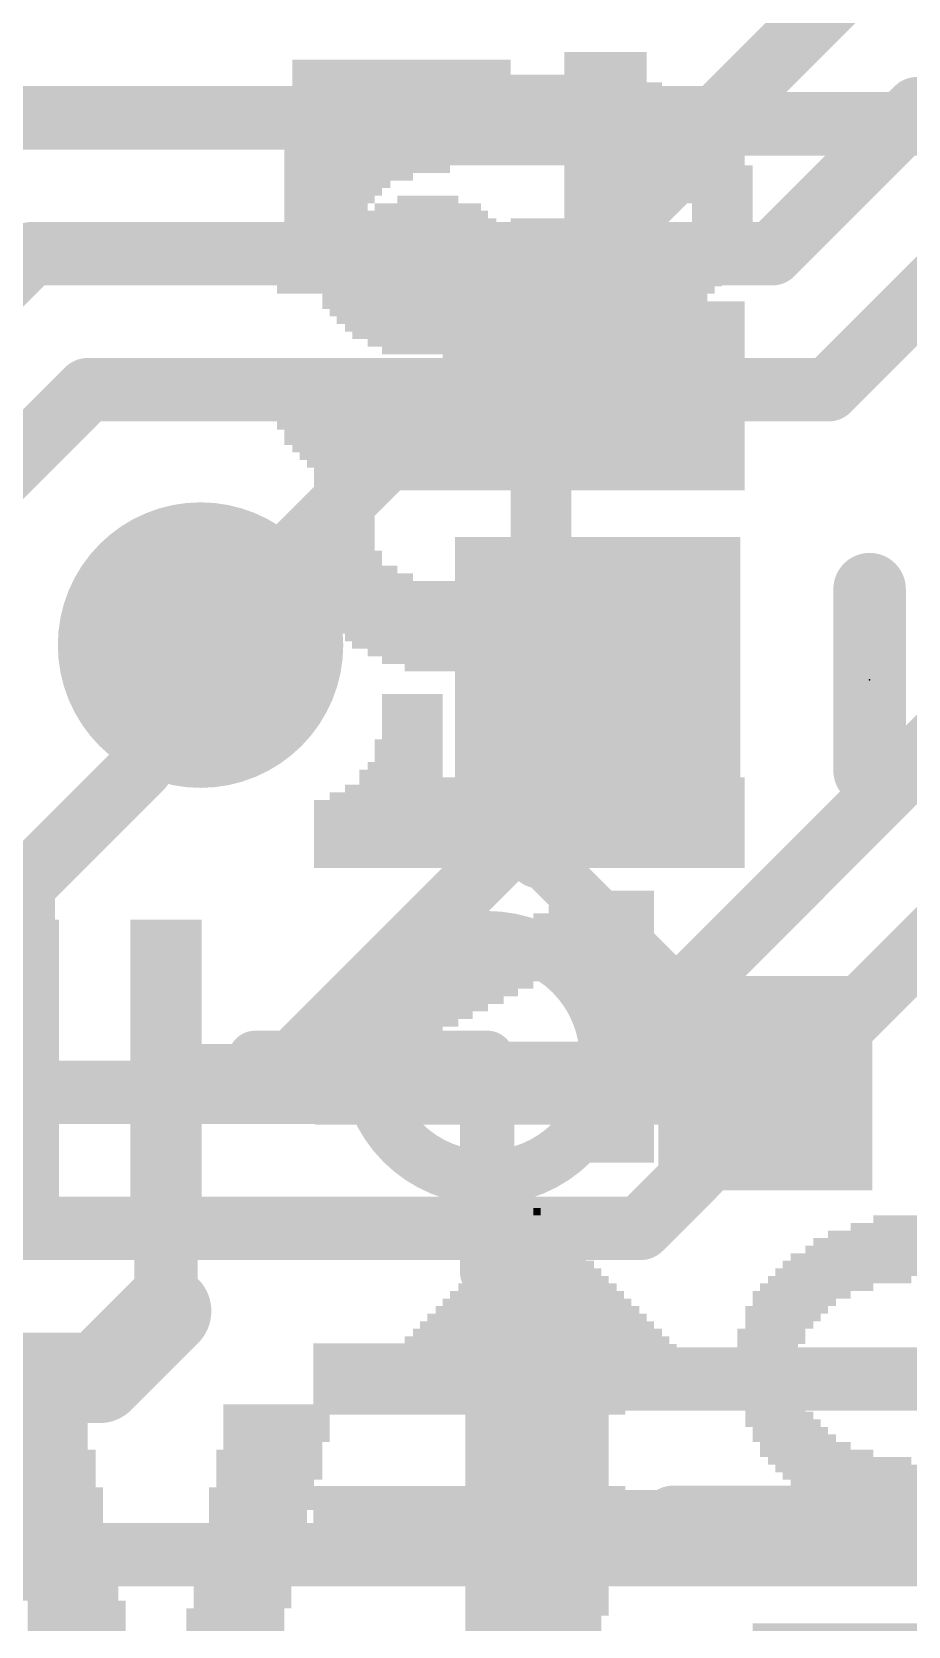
# Model space of a CAD drawing. Extents: x -0.1 to 35.6, y -0.1 to 17.9.
# Drawn here: x 22.734 to 25.19, y 11.115 to 15.582 of the extents above; entities that cross this region are included whole.
import ezdxf

# ---------------------------------------------------------------- set-up
doc = ezdxf.new("R2010")
doc.units = 0
for name, color, linetype in [('1', 12, 'CONTINUOUS'), ('16', 5, 'CONTINUOUS'), ('18', 110, 'CONTINUOUS'), ('200', 40, 'CONTINUOUS'), ('201', 6, 'CONTINUOUS'), ('21', 40, 'CONTINUOUS'), ('23', 40, 'CONTINUOUS')]:
    doc.layers.add(name, color=color, linetype=linetype)

# ---------------------------------------------------------------- blocks, each defined once
blk = doc.blocks.new('RECT')
blk.add_solid([(-0.5, -0.5), (0.5, -0.5), (-0.5, 0.5), (0.5, 0.5)])
blk = doc.blocks.new('ROUNDV')
at = {"const_width": 0.5}
blk.add_lwpolyline([(0, -0.25, 1), (0, 0.25, 1), (0, -0.25)], format="xyb", dxfattribs=at)

msp = doc.modelspace()

# ---------------------------------------------------------------- linework, layer by layer
at = {"layer": '1'}
for points, const_width in [([(24.6512, 15.3416), (25.8196, 16.51)], 0.1778), ([(24.809, 14.9606), (25.2154, 15.367)], 0.1778), ([(25.2154, 15.367), (27.178, 15.367)], 0.1778), ([(22.5679, 15.3416), (24.6512, 15.3416)], 0.1778), ([(24.9668, 14.5796), (25.3732, 14.986)], 0.1778), ([(22.1391, 14.3667), (22.733, 14.9606)], 0.1778), ([(22.733, 14.9606), (24.809, 14.9606)], 0.1778), ([(22.5391, 14.2279), (22.8908, 14.5796)], 0.1778), ([(22.8908, 14.5796), (24.9668, 14.5796)], 0.1778), ([(23.2072, 13.8641), (23.0407, 13.6977)], 0.1778), ([(24.1554, 13.6017), (24.3205, 13.7668)], 0.1778), ([(24.3205, 13.7668), (24.3205, 13.55)], 0.1778), ([(23.0407, 13.6977), (23.0407, 13.5211)], 0.1778), ([(24.1554, 13.2715), (24.1554, 13.6017)], 0.1778), ([(23.428, 12.6575), (24.3205, 13.55)], 0.1778), ([(23.0407, 13.5211), (22.7105, 13.1909)], 0.1778), ([(24.7904, 12.6365), (24.1554, 13.2715)], 0.1524), ([(22.7105, 12.6575), (22.7105, 13.1909)], 0.1778), ([(23.1105, 12.6575), (23.1105, 11.998)], 0.1778), ([(23.1105, 12.6575), (23.428, 12.6575)], 0.1778), ([(23.1105, 11.998), (22.9235, 11.811)], 0.254), ([(19.5072, 11.811), (22.9235, 11.811)], 0.254), ([(23.9605, 11.8075), (25.8064, 11.8075)], 0.1778), ([(23.9605, 11.4075), (24.5188, 11.4075)], 0.1778), ([(24.5188, 11.4075), (24.5312, 11.42)], 0.1778), ([(24.5312, 11.42), (26.8687, 11.42)], 0.1778)]:
    msp.add_lwpolyline(points, dxfattribs=dict(at, const_width=const_width))
for points, const_width in [([(25.2154, 15.4115, 1), (25.2154, 15.3226)], 0.0889), ([(25.2468, 15.3356, 1), (25.184, 15.3984)], 0.0889), ([(24.6197, 15.373, 1), (24.6826, 15.3102)], 0.0889), ([(24.6512, 15.2972, 1), (24.6512, 15.3861)], 0.0889), ([(22.733, 15.0051, 1), (22.733, 14.9162)], 0.0889), ([(22.7644, 14.9292, 1), (22.7016, 14.992)], 0.0889), ([(24.7776, 14.992, 1), (24.8404, 14.9292)], 0.0889), ([(24.809, 14.9162, 1), (24.809, 15.0051)], 0.0889), ([(22.8908, 14.6241, 1), (22.8908, 14.5352)], 0.0889), ([(22.9223, 14.5482, 1), (22.8594, 14.611)], 0.0889), ([(24.9354, 14.611, 1), (24.9982, 14.5482)], 0.0889), ([(24.9668, 14.5352, 1), (24.9668, 14.6241)], 0.0889), ([(23.2386, 13.8327, 1), (23.1757, 13.8956)], 0.0889), ([(24.365, 13.7668, 1), (24.2761, 13.7668)], 0.0889), ([(24.3519, 13.7354, 1), (24.2891, 13.7982)], 0.0889), ([(23.0852, 13.6977, 1), (22.9962, 13.6977)], 0.0889), ([(23.0093, 13.7291, 1), (23.0721, 13.6662)], 0.0889), ([(24.1999, 13.6017, 1), (24.1109, 13.6017)], 0.0889), ([(24.124, 13.6331, 1), (24.1868, 13.5703)], 0.0889), ([(24.3519, 13.5186, 1), (24.2891, 13.5814)], 0.0889), ([(23.0721, 13.4897, 1), (23.0093, 13.5525)], 0.0889), ([(24.2761, 13.55, 1), (24.365, 13.55)], 0.0889), ([(22.9962, 13.5211, 1), (23.0852, 13.5211)], 0.0889), ([(24.1109, 13.2715, 1), (24.1999, 13.2715)], 0.0889), ([(24.1823, 13.2984, 1), (24.1285, 13.2446)], 0.0762), ([(22.755, 13.1909, 1), (22.666, 13.1909)], 0.0889), ([(22.6791, 13.2223, 1), (22.7419, 13.1595)], 0.0889), ([(23.1105, 12.702, 1), (23.1105, 12.6131)], 0.0889), ([(23.155, 12.6575, 1), (23.0661, 12.6575)], 0.0889), ([(23.3966, 12.6889, 1), (23.4594, 12.6261)], 0.0889), ([(23.428, 12.6131, 1), (23.428, 12.702)], 0.0889), ([(22.666, 12.6575, 1), (22.755, 12.6575)], 0.0889), ([(24.7635, 12.6096, 1), (24.8173, 12.6634)], 0.0762), ([(23.1554, 11.9531, 1), (23.0656, 12.0429)], 0.127), ([(23.0661, 11.998, 1), (23.155, 11.998)], 0.0889), ([(22.9235, 11.7475, 1), (22.9235, 11.8745)], 0.127), ([(22.8786, 11.8559, 1), (22.9684, 11.7661)], 0.127), ([(23.9605, 11.852, 1), (23.9605, 11.7631)], 0.0889), ([(23.9605, 11.452, 1), (23.9605, 11.3631)], 0.0889), ([(24.4873, 11.4389, 1), (24.5502, 11.3761)], 0.0889), ([(24.5312, 11.4644, 1), (24.5312, 11.3755)], 0.0889), ([(24.5626, 11.3885, 1), (24.4998, 11.4514)], 0.0889), ([(24.5188, 11.3631, 1), (24.5188, 11.452)], 0.0889)]:
    msp.add_lwpolyline(points, format="xyb", dxfattribs=dict(at, const_width=const_width))
at = {"layer": '16', "const_width": 0.1778}
for points in [[(24.6677, 15.3246), (23.2072, 13.8641)], [(29.701, 15.3246), (24.6677, 15.3246)], [(25.6416, 13.97), (24.2824, 12.6108)], [(24.4402, 12.2298), (25.7995, 13.589)], [(21.4503, 12.6108), (24.2824, 12.6108)], [(21.2925, 12.2298), (24.4402, 12.2298)], [(18.7697, 11.3154), (28.943, 11.3154)]]:
    msp.add_lwpolyline(points, dxfattribs=at)
at = {"layer": '16', "const_width": 0.0889}
for points in [[(24.6677, 15.3691, 1), (24.6677, 15.2802)], [(24.6991, 15.2932, 1), (24.6362, 15.3561)], [(23.1757, 13.8956, 1), (23.2386, 13.8327)], [(24.251, 12.6422, 1), (24.3138, 12.5793)], [(24.2824, 12.5663, 1), (24.2824, 12.6552)], [(24.4088, 12.2612, 1), (24.4716, 12.1983)], [(24.4402, 12.1853, 1), (24.4402, 12.2742)]]:
    msp.add_lwpolyline(points, format="xyb", dxfattribs=at)
at = {"layer": '21'}
for points, const_width in [([(25.0825, 14.0208), (25.0825, 13.5128)], 0.2032), ([(23.3605, 12.7075), (24.0105, 12.7075)], 0.1524), ([(24.0105, 12.7075), (24.0105, 12.1075)], 0.1524)]:
    msp.add_lwpolyline(points, dxfattribs=dict(at, const_width=const_width))
for points, const_width in [([(25.1333, 14.0208, 1), (25.0317, 14.0208)], 0.1016), ([(25.0317, 13.5128, 1), (25.1333, 13.5128)], 0.1016), ([(24.0105, 12.3721, 1), (24.0105, 13.0429, 1), (24.0105, 12.3721)], 0.1524), ([(23.3605, 12.7456, 1), (23.3605, 12.6694)], 0.0762), ([(24.0486, 12.7075, 1), (23.9724, 12.7075)], 0.0762), ([(24.0105, 12.6694, 1), (24.0105, 12.7456)], 0.0762), ([(23.9724, 12.1075, 1), (24.0486, 12.1075)], 0.0762)]:
    msp.add_lwpolyline(points, format="xyb", dxfattribs=dict(at, const_width=const_width))
at = {"layer": '23'}
msp.add_point((25.0825, 13.7668), dxfattribs=at)

# ---------------------------------------------------------------- block references
at = {"layer": '1'}
for p, xscale, yscale in [((24.3205, 13.7668), 0.8, 0.8), ((24.7904, 12.6365), 0.6, 0.6), ((23.9605, 11.8075), 0.875, 0.2), ((23.9605, 11.4075), 0.875, 0.2)]:
    msp.add_blockref('RECT', p, dxfattribs=dict(at, xscale=xscale, yscale=yscale))
at = {"layer": '1', "xscale": 0.875, "yscale": 0.2, "rotation": 90}
for p in [(22.7105, 12.6575), (23.1105, 12.6575)]:
    msp.add_blockref('RECT', p, dxfattribs=at)
at = {"layer": '18', "xscale": 0.8001, "yscale": 0.8001}
msp.add_blockref('ROUNDV', (23.2072, 13.8641), dxfattribs=at)
msp.add_blockref('ROUNDV', (23.2072, 13.8641), dxfattribs=at)
at = {"layer": '200'}
for p, xscale, yscale in [((23.7706, 15.494), 0.6121, 0.0213), ((24.3421, 15.5152), 0.2311, 0.0211), ((24.3421, 15.494), 0.2311, 0.0213), ((23.7706, 15.4728), 0.6121, 0.0211), ((23.7706, 15.4517), 0.6121, 0.0211), ((24.3421, 15.4728), 0.2311, 0.0211), ((24.3421, 15.4517), 0.2311, 0.0211), ((23.7706, 15.4305), 0.6121, 0.0213), ((23.7706, 15.4093), 0.6121, 0.0211), ((24.3421, 15.4305), 0.2311, 0.0213), ((24.3421, 15.4093), 0.2311, 0.0211), ((23.7706, 15.3882), 0.6121, 0.0211), ((23.7706, 15.367), 0.6121, 0.0213), ((24.3421, 15.3882), 0.2311, 0.0211), ((24.3421, 15.367), 0.2311, 0.0213), ((23.7592, 15.3247), 0.635, 0.0211), ((23.7706, 15.3458), 0.6121, 0.0211), ((24.3421, 15.3458), 0.2311, 0.0211), ((24.3421, 15.3247), 0.2311, 0.0211), ((23.5369, 15.3035), 0.1905, 0.0213), ((23.5369, 15.2823), 0.1905, 0.0211), ((24.3421, 15.3035), 0.2311, 0.0213), ((24.3421, 15.2823), 0.2311, 0.0211), ((23.5369, 15.2612), 0.1905, 0.0211), ((23.5369, 15.24), 0.1905, 0.0213), ((24.3421, 15.2612), 0.2311, 0.0211), ((24.3421, 15.24), 0.2311, 0.0213), ((23.5369, 15.2188), 0.1905, 0.0211), ((23.5369, 15.1977), 0.1905, 0.0211), ((24.3421, 15.2188), 0.2311, 0.0211), ((24.3421, 15.1977), 0.2311, 0.0211), ((23.5369, 15.1765), 0.1905, 0.0213), ((23.5369, 15.1553), 0.1905, 0.0211), ((23.5369, 15.1342), 0.1905, 0.0211), ((24.3421, 15.1765), 0.2311, 0.0213), ((24.3421, 15.1553), 0.2311, 0.0211), ((24.3421, 15.1342), 0.2311, 0.0211), ((23.5369, 15.113), 0.1905, 0.0213), ((23.5369, 15.0918), 0.1905, 0.0211), ((23.8443, 15.0918), 0.2972, 0.0211), ((23.8443, 15.113), 0.1702, 0.0213), ((24.3421, 15.113), 0.2311, 0.0213), ((24.3421, 15.0918), 0.2311, 0.0211), ((23.5369, 15.0707), 0.1905, 0.0211), ((23.5267, 15.0495), 0.1702, 0.0213), ((23.8455, 15.0495), 0.381, 0.0213), ((23.8443, 15.0707), 0.3378, 0.0211), ((24.3421, 15.0707), 0.2311, 0.0211), ((24.3421, 15.0495), 0.2311, 0.0213), ((23.749, 15.0072), 0.6553, 0.0211), ((23.749, 15.0283), 0.6147, 0.0211), ((24.3421, 15.0283), 0.2311, 0.0211), ((24.3421, 15.0072), 0.2311, 0.0211), ((23.7604, 14.986), 0.6782, 0.0213), ((23.7604, 14.9648), 0.6782, 0.0211), ((24.3421, 14.986), 0.2311, 0.0213), ((24.3421, 14.9648), 0.1905, 0.0211), ((23.5483, 14.9225), 0.254, 0.0213), ((23.5585, 14.9437), 0.2743, 0.0211), ((23.9611, 14.9437), 0.3175, 0.0211), ((23.9827, 14.9225), 0.2743, 0.0213), ((24.3421, 14.9437), 0.1905, 0.0211), ((24.3421, 14.9225), 0.1905, 0.0213), ((23.5267, 14.8802), 0.2108, 0.0211), ((23.5382, 14.9013), 0.2337, 0.0211), ((23.9928, 14.9013), 0.254, 0.0211), ((23.9928, 14.8802), 0.254, 0.0211), ((24.3421, 14.9013), 0.1905, 0.0211), ((24.3421, 14.8802), 0.1905, 0.0211), ((23.5267, 14.859), 0.2108, 0.0213), ((24.003, 14.859), 0.2743, 0.0213), ((24.0132, 14.8378), 0.254, 0.0211), ((24.3421, 14.859), 0.1905, 0.0213), ((24.3421, 14.8378), 0.1905, 0.0211), ((24.0132, 14.8167), 0.254, 0.0211), ((24.0132, 14.7955), 0.254, 0.0213), ((24.3421, 14.8167), 0.1905, 0.0211), ((24.3421, 14.7955), 0.1905, 0.0213), ((24.0132, 14.7743), 0.254, 0.0211), ((24.0132, 14.7532), 0.254, 0.0211), ((24.0132, 14.732), 0.254, 0.0213), ((24.3421, 14.7743), 0.1905, 0.0211), ((24.3421, 14.7532), 0.1905, 0.0211), ((24.3421, 14.732), 0.1905, 0.0213), ((24.0132, 14.7108), 0.254, 0.0211), ((24.0132, 14.6897), 0.254, 0.0211), ((24.3421, 14.7108), 0.1905, 0.0211), ((24.3421, 14.6897), 0.1905, 0.0211), ((23.5166, 14.6473), 0.2311, 0.0211), ((24.0132, 14.6685), 0.254, 0.0213), ((24.0132, 14.6473), 0.254, 0.0211), ((24.3421, 14.6685), 0.1905, 0.0213), ((23.5166, 14.6262), 0.2311, 0.0211), ((23.5166, 14.605), 0.2311, 0.0213), ((24.0132, 14.6262), 0.254, 0.0211), ((24.0132, 14.605), 0.254, 0.0213), ((23.5166, 14.5838), 0.2311, 0.0211), ((23.5166, 14.5627), 0.2311, 0.0211), ((23.9928, 14.5838), 0.254, 0.0211), ((23.9928, 14.5627), 0.254, 0.0211), ((23.528, 14.5415), 0.254, 0.0213), ((23.5382, 14.5203), 0.2337, 0.0211), ((23.9827, 14.5203), 0.2743, 0.0211), ((23.9928, 14.5415), 0.254, 0.0213), ((24.3421, 14.5415), 0.2311, 0.0213), ((24.3421, 14.5203), 0.2311, 0.0211), ((23.5483, 14.4992), 0.254, 0.0211), ((23.5585, 14.478), 0.2743, 0.0213), ((23.9509, 14.478), 0.2972, 0.0213), ((23.9725, 14.4992), 0.254, 0.0211), ((24.3421, 14.4992), 0.2311, 0.0211), ((24.3421, 14.478), 0.2311, 0.0213), ((23.7706, 14.4568), 0.6579, 0.0211), ((23.7592, 14.4357), 0.635, 0.0211), ((24.3421, 14.4568), 0.2311, 0.0211), ((24.3421, 14.4357), 0.2311, 0.0211), ((23.7604, 14.4145), 0.5918, 0.0213), ((23.7604, 14.3933), 0.5512, 0.0211), ((24.3421, 14.4145), 0.2311, 0.0213), ((24.3421, 14.3933), 0.2311, 0.0211), ((23.7592, 14.3722), 0.508, 0.0211), ((23.7604, 14.351), 0.4648, 0.0213), ((23.7592, 14.3298), 0.381, 0.0211), ((24.3421, 14.3722), 0.2311, 0.0211), ((24.3421, 14.351), 0.2311, 0.0213), ((24.3421, 14.3298), 0.2311, 0.0211), ((23.7592, 14.3087), 0.254, 0.0211), ((25.3263, 12.2343), 0.5944, 0.0211), ((25.3149, 12.2555), 0.4445, 0.0213), ((25.3263, 12.192), 0.8026, 0.0213), ((25.3251, 12.2132), 0.7188, 0.0211), ((25.3263, 12.1497), 0.9296, 0.0211), ((25.3263, 12.1708), 0.8484, 0.0211), ((25.3263, 12.1073), 1.016, 0.0211), ((25.3263, 12.1285), 0.9754, 0.0213), ((24.9339, 12.065), 0.3175, 0.0213), ((24.9987, 12.0862), 0.4013, 0.0211), ((24.892, 12.0438), 0.2743, 0.0211), ((24.8717, 12.0227), 0.2337, 0.0211), ((24.8399, 11.9803), 0.2108, 0.0211), ((24.8501, 12.0015), 0.2311, 0.0213), ((24.8069, 11.938), 0.1905, 0.0213), ((24.8069, 11.9168), 0.1905, 0.0211), ((24.8298, 11.9592), 0.1905, 0.0211), ((24.7968, 11.8957), 0.1702, 0.0211), ((24.7968, 11.8745), 0.1702, 0.0213), ((24.7968, 11.8533), 0.1702, 0.0211), ((24.7968, 11.8322), 0.1702, 0.0211), ((24.7968, 11.811), 0.1702, 0.0213), ((24.7968, 11.7898), 0.1702, 0.0211), ((24.8069, 11.7475), 0.1905, 0.0213), ((24.7968, 11.7687), 0.1702, 0.0211), ((24.8183, 11.7263), 0.1676, 0.0211), ((24.8298, 11.7052), 0.1905, 0.0211), ((24.8399, 11.684), 0.2108, 0.0213), ((24.8603, 11.6628), 0.2108, 0.0211), ((24.8717, 11.6417), 0.2337, 0.0211), ((24.9022, 11.6205), 0.254, 0.0213), ((24.9339, 11.5993), 0.3175, 0.0211), ((24.9987, 11.5782), 0.4013, 0.0211), ((25.3365, 11.557), 1.0363, 0.0213), ((25.3365, 11.5358), 0.9957, 0.0211), ((25.3378, 11.5147), 0.9525, 0.0211), ((25.3467, 11.4935), 0.889, 0.0213), ((25.3378, 11.4723), 0.8255, 0.0211), ((25.3365, 11.4512), 0.7417, 0.0211), ((25.3467, 11.43), 0.635, 0.0213), ((25.3365, 11.4088), 0.4877, 0.0211), ((25.3365, 11.1125), 1.1633, 0.0213)]:
    msp.add_blockref('RECT', p, dxfattribs=dict(at, xscale=xscale, yscale=yscale))
at = {"layer": '201', "rotation": 180}
for p, xscale, yscale in [((24.1402, 15.4517), 0.4674, 0.0211), ((24.1516, 15.4093), 0.8255, 0.0211), ((24.1516, 15.4305), 0.6985, 0.0213), ((24.1503, 15.367), 0.9957, 0.0213), ((24.1503, 15.3882), 0.9093, 0.0211), ((24.1516, 15.3247), 1.0795, 0.0211), ((24.1503, 15.3458), 1.0363, 0.0211), ((24.1402, 15.2823), 1.143, 0.0211), ((24.1503, 15.3035), 1.1227, 0.0213), ((24.1402, 15.2612), 1.1836, 0.0211), ((24.1402, 15.24), 1.1836, 0.0213), ((24.1287, 15.2188), 1.2065, 0.0211), ((23.716, 15.1977), 0.381, 0.0211), ((24.5529, 15.1977), 0.4039, 0.0211), ((23.622, 15.1553), 0.2337, 0.0211), ((23.6106, 15.1342), 0.2108, 0.0211), ((23.6639, 15.1765), 0.2769, 0.0213), ((24.6063, 15.1765), 0.2972, 0.0213), ((24.638, 15.1553), 0.2337, 0.0211), ((24.6482, 15.1342), 0.2134, 0.0211), ((23.6004, 15.113), 0.1905, 0.0213), ((23.5903, 15.0918), 0.1702, 0.0211), ((24.6596, 15.113), 0.1905, 0.0213), ((24.6698, 15.0918), 0.1702, 0.0211), ((23.5903, 15.0707), 0.1702, 0.0211), ((23.5903, 15.0495), 0.1702, 0.0213), ((24.1618, 15.0495), 0.1702, 0.0213), ((24.6698, 15.0707), 0.1702, 0.0211), ((24.6698, 15.0495), 0.1702, 0.0213), ((23.5903, 15.0283), 0.1702, 0.0211), ((23.5903, 15.0072), 0.1702, 0.0211), ((24.1618, 15.0283), 0.1702, 0.0211), ((24.1618, 15.0072), 0.1702, 0.0211), ((24.6698, 15.0283), 0.1702, 0.0211), ((24.6698, 15.0072), 0.1702, 0.0211), ((23.6004, 14.986), 0.1905, 0.0213), ((23.6004, 14.9648), 0.1905, 0.0211), ((24.1618, 14.986), 0.1702, 0.0213), ((24.1618, 14.9648), 0.1702, 0.0211), ((24.6482, 14.986), 0.1676, 0.0213), ((24.6482, 14.9648), 0.1676, 0.0211), ((23.622, 14.9437), 0.2337, 0.0211), ((23.6525, 14.9225), 0.254, 0.0213), ((24.1618, 14.9437), 0.1702, 0.0211), ((24.1618, 14.9225), 0.1702, 0.0213), ((24.6063, 14.9225), 0.2108, 0.0213), ((24.6367, 14.9437), 0.1905, 0.0211), ((23.7058, 14.9013), 0.3607, 0.0211), ((23.7058, 14.8802), 0.3607, 0.0211), ((24.1618, 14.9013), 0.1702, 0.0211), ((24.3726, 14.8802), 0.5918, 0.0211), ((24.5745, 14.9013), 0.2337, 0.0211), ((23.7058, 14.859), 0.3607, 0.0213), ((23.7172, 14.8378), 0.3378, 0.0211), ((24.3624, 14.859), 0.5715, 0.0213), ((24.3523, 14.8378), 0.5512, 0.0211), ((23.7172, 14.8167), 0.3378, 0.0211), ((23.7274, 14.7955), 0.3175, 0.0213), ((24.4043, 14.8167), 0.6553, 0.0211), ((24.4043, 14.7955), 0.6553, 0.0213), ((23.7376, 14.7743), 0.2972, 0.0211), ((23.749, 14.7532), 0.2743, 0.0211), ((23.7592, 14.732), 0.254, 0.0213), ((24.4043, 14.7743), 0.6553, 0.0211), ((24.4043, 14.7532), 0.6553, 0.0211), ((24.4043, 14.732), 0.6553, 0.0213), ((23.7808, 14.7108), 0.2108, 0.0211), ((23.8011, 14.6897), 0.1702, 0.0211), ((24.4043, 14.7108), 0.6553, 0.0211), ((24.4043, 14.6897), 0.6553, 0.0211), ((24.4043, 14.6685), 0.6553, 0.0213), ((24.1287, 14.5415), 1.2065, 0.0213), ((24.1287, 14.5203), 1.2065, 0.0211), ((24.1287, 14.4992), 1.2065, 0.0211), ((24.1287, 14.478), 1.2065, 0.0213), ((24.1287, 14.4568), 1.2065, 0.0211), ((24.1287, 14.4357), 1.2065, 0.0211), ((24.1287, 14.4145), 1.2065, 0.0213), ((24.1287, 14.3933), 1.2065, 0.0211), ((24.1287, 14.3722), 1.2065, 0.0211), ((24.1287, 14.351), 1.2065, 0.0213), ((24.1287, 14.3298), 1.2065, 0.0211), ((24.1287, 14.3087), 1.2065, 0.0211), ((23.6106, 14.2875), 0.1702, 0.0213), ((24.1618, 14.2875), 0.1702, 0.0213), ((23.6106, 14.2663), 0.1702, 0.0211), ((23.6106, 14.2452), 0.1702, 0.0211), ((24.1618, 14.2663), 0.1702, 0.0211), ((24.1618, 14.2452), 0.1702, 0.0211), ((23.6106, 14.224), 0.1702, 0.0213), ((23.6106, 14.2028), 0.1702, 0.0211), ((24.1618, 14.224), 0.1702, 0.0213), ((24.1618, 14.2028), 0.1702, 0.0211), ((23.6106, 14.1817), 0.1702, 0.0211), ((23.6106, 14.1605), 0.1702, 0.0213), ((24.1618, 14.1817), 0.1702, 0.0211), ((24.1618, 14.1605), 0.1702, 0.0213), ((23.6207, 14.1182), 0.1905, 0.0211), ((23.6106, 14.1393), 0.1702, 0.0211), ((24.1516, 14.1182), 0.1905, 0.0211), ((24.1618, 14.1393), 0.1702, 0.0211), ((23.6207, 14.097), 0.1905, 0.0213), ((23.6423, 14.0758), 0.2337, 0.0211), ((24.13, 14.0758), 0.2337, 0.0211), ((24.1402, 14.097), 0.2134, 0.0213), ((23.8747, 14.0335), 0.6985, 0.0213), ((23.6639, 14.0547), 0.2769, 0.0211), ((24.097, 14.0547), 0.254, 0.0211), ((23.8862, 14.0123), 0.6756, 0.0211), ((23.8862, 13.9912), 0.6756, 0.0211), ((23.876, 13.97), 0.6553, 0.0213), ((23.8862, 13.9488), 0.635, 0.0211), ((23.8862, 13.9277), 0.5944, 0.0211), ((23.8747, 13.9065), 0.5715, 0.0213), ((23.876, 13.8853), 0.5283, 0.0211), ((23.876, 13.8642), 0.4877, 0.0211), ((23.8862, 13.843), 0.4216, 0.0213), ((23.8862, 13.8218), 0.3404, 0.0211), ((23.8862, 13.8007), 0.2134, 0.0211), ((23.8011, 13.716), 0.1702, 0.0213), ((23.8011, 13.6948), 0.1702, 0.0211), ((23.8011, 13.6737), 0.1702, 0.0211), ((23.8011, 13.6525), 0.1702, 0.0213), ((23.8011, 13.6313), 0.1702, 0.0211), ((23.7909, 13.589), 0.1905, 0.0213), ((23.8011, 13.6102), 0.1702, 0.0211), ((23.7808, 13.5255), 0.2108, 0.0213), ((23.7909, 13.5678), 0.1905, 0.0211), ((23.7909, 13.5467), 0.1905, 0.0211), ((24.1922, 13.4832), 1.0795, 0.0211), ((23.7693, 13.5043), 0.2337, 0.0211), ((24.1503, 13.4408), 1.1633, 0.0211), ((24.1719, 13.462), 1.1201, 0.0213), ((24.1287, 13.4197), 1.2065, 0.0211), ((24.1287, 13.3985), 1.2065, 0.0213), ((24.1287, 13.3773), 1.2065, 0.0211), ((24.1287, 13.3562), 1.2065, 0.0211), ((24.1287, 13.335), 1.2065, 0.0213), ((24.1287, 13.3138), 1.2065, 0.0211), ((24.1287, 13.2927), 1.2065, 0.0211), ((24.1287, 13.2715), 1.2065, 0.0213), ((24.1287, 13.2503), 1.2065, 0.0211), ((24.3307, 13.1233), 0.2946, 0.0211), ((24.3408, 13.1445), 0.2743, 0.0213), ((24.3624, 13.1657), 0.2311, 0.0211), ((24.2875, 13.081), 0.381, 0.0213), ((24.3091, 13.1022), 0.3378, 0.0211), ((24.2456, 13.0387), 0.4648, 0.0211), ((24.2672, 13.0598), 0.4216, 0.0211), ((24.2037, 12.9963), 0.5486, 0.0211), ((24.224, 13.0175), 0.508, 0.0213), ((24.0335, 12.954), 0.381, 0.0213), ((24.0767, 12.9752), 0.381, 0.0211), ((24.3827, 12.9752), 0.1905, 0.0211), ((24.3827, 12.954), 0.1905, 0.0213), ((23.9598, 12.9117), 0.3607, 0.0211), ((23.9928, 12.9328), 0.381, 0.0211), ((24.3827, 12.9328), 0.1905, 0.0211), ((24.3827, 12.9117), 0.1905, 0.0211), ((23.876, 12.8693), 0.3607, 0.0211), ((23.9179, 12.8905), 0.3581, 0.0213), ((24.3827, 12.8905), 0.1905, 0.0213), ((24.3827, 12.8693), 0.1905, 0.0211), ((23.7909, 12.827), 0.3581, 0.0213), ((23.8328, 12.8482), 0.3607, 0.0211), ((24.3827, 12.8482), 0.1905, 0.0211), ((24.3827, 12.827), 0.1905, 0.0213), ((23.7071, 12.7847), 0.3581, 0.0211), ((23.749, 12.8058), 0.3607, 0.0211), ((24.3827, 12.8058), 0.1905, 0.0211), ((24.3827, 12.7847), 0.1905, 0.0211), ((23.6855, 12.7635), 0.315, 0.0213), ((24.1313, 12.7423), 1.2065, 0.0211), ((24.1313, 12.7212), 1.2065, 0.0211), ((24.3827, 12.7635), 0.1905, 0.0213), ((24.1313, 12.7), 1.2065, 0.0213), ((24.1313, 12.6788), 1.2065, 0.0211), ((24.1313, 12.6577), 1.2065, 0.0211), ((24.1313, 12.6365), 1.2065, 0.0213), ((24.1313, 12.6153), 1.2065, 0.0211), ((24.1313, 12.5942), 1.2065, 0.0211), ((24.1313, 12.573), 1.2065, 0.0213), ((24.1313, 12.5518), 1.2065, 0.0211), ((24.1313, 12.5307), 1.2065, 0.0211), ((24.3827, 12.5095), 0.1905, 0.0213), ((24.3827, 12.4883), 0.1905, 0.0211), ((24.3827, 12.4672), 0.1905, 0.0211), ((24.3827, 12.446), 0.1905, 0.0213), ((24.3827, 12.4248), 0.1905, 0.0211), ((24.1503, 12.2767), 0.0203, 0.0211), ((24.1503, 12.2343), 0.1067, 0.0211), ((24.1516, 12.2555), 0.0635, 0.0213), ((24.1516, 12.192), 0.1905, 0.0213), ((24.1503, 12.2132), 0.1473, 0.0211), ((24.1503, 12.1497), 0.2743, 0.0211), ((24.1503, 12.1708), 0.2337, 0.0211), ((24.1503, 12.1073), 0.3607, 0.0211), ((24.1516, 12.1285), 0.3175, 0.0213), ((24.1516, 12.065), 0.4445, 0.0213), ((24.1503, 12.0862), 0.4013, 0.0211), ((24.1503, 12.0227), 0.5283, 0.0211), ((24.1503, 12.0438), 0.4877, 0.0211), ((24.1503, 11.9803), 0.6147, 0.0211), ((24.1516, 12.0015), 0.5715, 0.0213), ((24.1503, 11.9168), 0.7417, 0.0211), ((24.1516, 11.938), 0.6985, 0.0213), ((24.1503, 11.9592), 0.6553, 0.0211), ((24.1516, 11.8745), 0.8255, 0.0213), ((24.1503, 11.8957), 0.7823, 0.0211), ((24.1503, 11.8533), 0.4013, 0.0211), ((24.1503, 11.8322), 0.4013, 0.0211), ((24.1503, 11.811), 0.4013, 0.0213), ((24.1503, 11.7898), 0.4013, 0.0211), ((24.1503, 11.7687), 0.4013, 0.0211), ((24.1503, 11.7475), 0.4013, 0.0213), ((22.733, 11.7263), 0.2743, 0.0211), ((22.7432, 11.7052), 0.2946, 0.0211), ((23.4302, 11.7263), 0.3175, 0.0211), ((23.4201, 11.7052), 0.2972, 0.0211), ((24.1503, 11.7263), 0.4013, 0.0211), ((24.1503, 11.7052), 0.4013, 0.0211), ((22.7432, 11.684), 0.2946, 0.0213), ((22.7432, 11.6628), 0.2946, 0.0211), ((23.4201, 11.684), 0.2972, 0.0213), ((23.4201, 11.6628), 0.2972, 0.0211), ((24.1503, 11.684), 0.4013, 0.0213), ((24.1503, 11.6628), 0.4013, 0.0211), ((22.7533, 11.6417), 0.2743, 0.0211), ((22.7533, 11.6205), 0.2743, 0.0213), ((23.4201, 11.6417), 0.2972, 0.0211), ((23.4099, 11.6205), 0.2769, 0.0213), ((24.1503, 11.6417), 0.4013, 0.0211), ((24.1503, 11.6205), 0.4013, 0.0213), ((22.7647, 11.5993), 0.2972, 0.0211), ((22.7647, 11.5782), 0.2972, 0.0211), ((23.3998, 11.5993), 0.2972, 0.0211), ((23.3998, 11.5782), 0.2972, 0.0211), ((24.1503, 11.5993), 0.4013, 0.0211), ((24.1503, 11.5782), 0.4013, 0.0211), ((22.7647, 11.557), 0.2972, 0.0213), ((22.7749, 11.5358), 0.2769, 0.0211), ((22.7749, 11.5147), 0.2769, 0.0211), ((23.3998, 11.557), 0.2972, 0.0213), ((23.3998, 11.5358), 0.2972, 0.0211), ((23.3883, 11.5147), 0.2743, 0.0211), ((24.1503, 11.557), 0.4013, 0.0213), ((24.1503, 11.5358), 0.4013, 0.0211), ((24.1503, 11.5147), 0.4013, 0.0211), ((22.7851, 11.4935), 0.2972, 0.0213), ((22.7851, 11.4723), 0.2972, 0.0211), ((23.3782, 11.4935), 0.2946, 0.0213), ((23.3782, 11.4723), 0.2946, 0.0211), ((24.1503, 11.4935), 0.4013, 0.0213), ((24.1503, 11.4723), 0.4013, 0.0211), ((22.7965, 11.4512), 0.2743, 0.0211), ((22.7965, 11.43), 0.2743, 0.0213), ((23.3782, 11.4512), 0.2946, 0.0211), ((23.368, 11.43), 0.2743, 0.0213), ((24.1503, 11.4512), 0.4013, 0.0211), ((24.1503, 11.43), 0.4013, 0.0213), ((22.7965, 11.4088), 0.2743, 0.0211), ((22.8067, 11.3877), 0.2946, 0.0211), ((23.3566, 11.3877), 0.2972, 0.0211), ((23.368, 11.4088), 0.2743, 0.0211), ((24.1503, 11.4088), 0.4013, 0.0211), ((24.1503, 11.3877), 0.4013, 0.0211), ((22.8168, 11.3665), 0.2743, 0.0213), ((22.8168, 11.3453), 0.2743, 0.0211), ((23.3566, 11.3665), 0.2972, 0.0213), ((23.3464, 11.3453), 0.2769, 0.0211), ((24.1503, 11.3665), 0.4013, 0.0213), ((24.1503, 11.3453), 0.4013, 0.0211), ((22.8168, 11.3242), 0.2743, 0.0211), ((22.8168, 11.303), 0.2743, 0.0213), ((23.3464, 11.3242), 0.2769, 0.0211), ((23.3464, 11.303), 0.2769, 0.0213), ((24.1503, 11.3242), 0.4013, 0.0211), ((24.1503, 11.303), 0.4013, 0.0213), ((22.8283, 11.2818), 0.2972, 0.0211), ((22.8397, 11.2607), 0.2743, 0.0211), ((23.3362, 11.2818), 0.2972, 0.0211), ((23.3362, 11.2607), 0.2972, 0.0211), ((24.1503, 11.2818), 0.4013, 0.0211), ((24.1503, 11.2607), 0.4013, 0.0211), ((22.8397, 11.2395), 0.2743, 0.0213), ((22.8397, 11.2183), 0.2743, 0.0211), ((23.3248, 11.2395), 0.2743, 0.0213), ((23.3248, 11.2183), 0.2743, 0.0211), ((24.1503, 11.2395), 0.4013, 0.0213), ((24.1503, 11.2183), 0.4013, 0.0211), ((22.8397, 11.1972), 0.2743, 0.0211), ((22.86, 11.176), 0.2743, 0.0213), ((23.3248, 11.1972), 0.2743, 0.0211), ((23.3248, 11.176), 0.2743, 0.0213), ((24.1503, 11.1972), 0.4013, 0.0211), ((24.1503, 11.176), 0.4013, 0.0213), ((22.86, 11.1548), 0.2743, 0.0211), ((22.86, 11.1337), 0.2743, 0.0211), ((22.86, 11.1125), 0.2743, 0.0213), ((23.3045, 11.1548), 0.2743, 0.0211), ((23.3045, 11.1337), 0.2743, 0.0211), ((23.3045, 11.1125), 0.2743, 0.0213), ((24.1503, 11.1548), 0.4013, 0.0211), ((24.1402, 11.1337), 0.381, 0.0211), ((24.1402, 11.1125), 0.381, 0.0213)]:
    msp.add_blockref('RECT', p, dxfattribs=dict(at, xscale=xscale, yscale=yscale))

doc.saveas('drawing.dxf')
